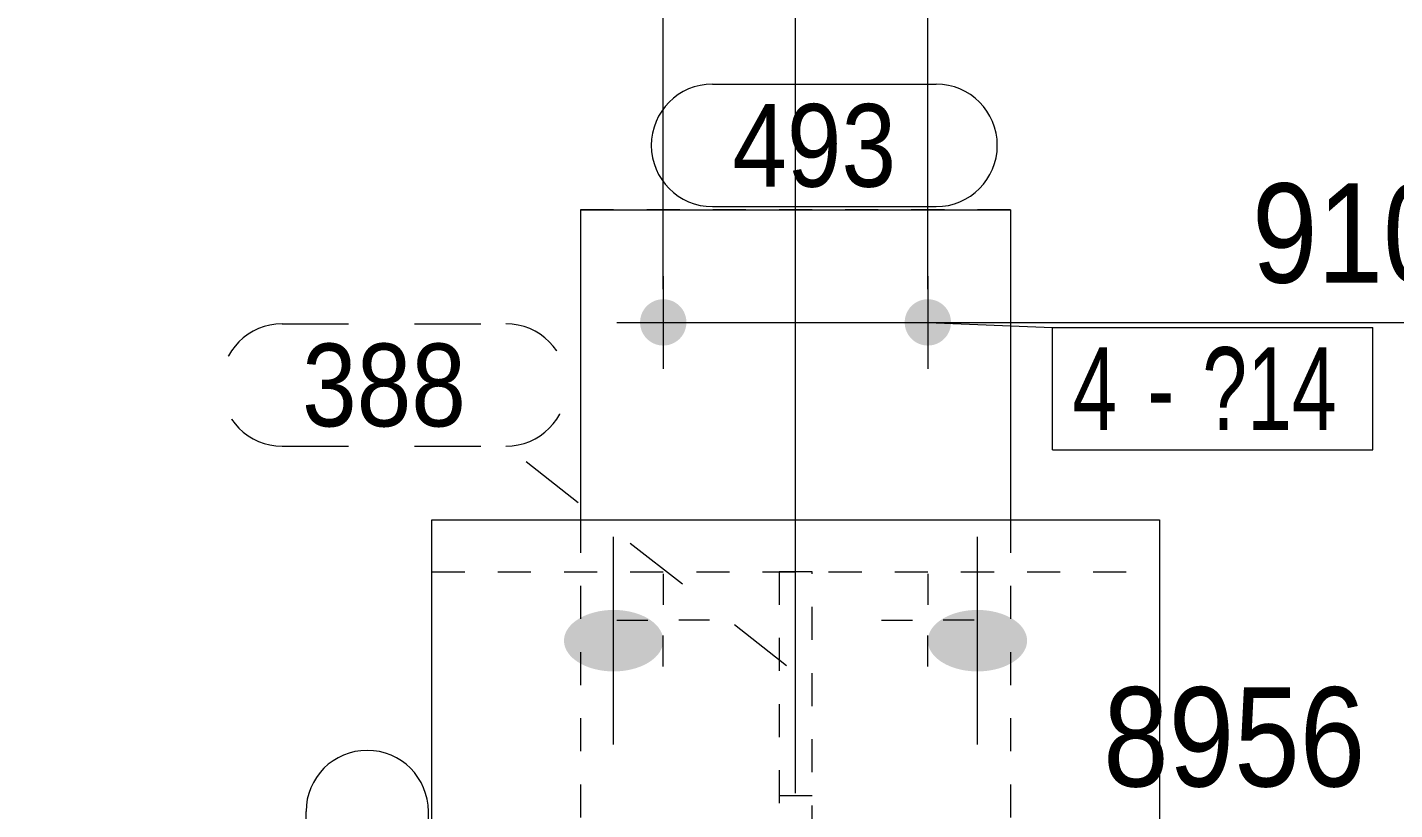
# Model space of a CAD drawing. Header units: millimetres. Extents: x 2 to 579, y 1 to 825.
# Drawn here: x 47.55 to 88.88, y 690.18 to 713.83 of the extents above; entities that cross this region are included whole.
import ezdxf

# ---------------------------------------------------------------- set-up
doc = ezdxf.new("R2010")
doc.units = ezdxf.units.MM
for name, pattern in [('XKITLINE00', [0]), ('XKITLINE01', [4, 1, -1, 1, -1]), ('XKITLINE02', [4, 2, -2])]:
    doc.linetypes.add(name, pattern=pattern)
for name, color, linetype, lineweight in [('Bolt', 3, 'Continuous', 0), ('BoltMark', 7, 'Continuous', 0), ('Dimensions', 7, 'Continuous', 0), ('Part', 2, 'Continuous', 0), ('PartMark', 7, 'Continuous', 0)]:
    doc.layers.add(name, color=color, linetype=linetype, lineweight=lineweight)
doc.styles.add('ARIAL', font='ARIAL.TTF')
doc.styles.add('ARIAL_NARROW', font='ARIALN.TTF')

# ---------------------------------------------------------------- blocks, each defined once
blk = doc.blocks.new('*A27')
at = {"layer": 'Bolt'}
for points in [[(65.235, 694.363), (65.198, 694.363), (65.161, 694.365), (65.125, 694.367), (65.088, 694.369), (65.051, 694.372), (65.015, 694.376), (64.979, 694.38), (64.943, 694.385), (64.907, 694.39), (64.871, 694.396), (64.836, 694.402), (64.801, 694.409), (64.766, 694.417), (64.732, 694.425), (64.698, 694.433), (64.664, 694.442), (64.63, 694.451), (64.597, 694.461), (64.564, 694.472), (64.532, 694.483), (64.5, 694.494), (64.469, 694.506), (64.438, 694.519), (64.408, 694.532), (64.378, 694.545), (64.349, 694.559), (64.32, 694.573), (64.292, 694.588), (64.264, 694.603), (64.237, 694.618), (64.211, 694.634), (64.185, 694.651), (64.16, 694.667), (64.136, 694.684), (64.112, 694.702), (64.089, 694.72), (64.067, 694.738), (64.045, 694.756), (64.024, 694.775), (64.004, 694.794), (63.985, 694.814), (63.966, 694.833), (63.949, 694.853), (63.932, 694.873), (63.916, 694.894), (63.9, 694.915), (63.886, 694.936), (63.872, 694.957), (63.859, 694.978), (63.847, 695), (63.836, 695.021), (63.826, 695.043), (63.817, 695.065), (63.808, 695.087), (63.8, 695.11), (63.794, 695.132), (63.788, 695.155), (63.783, 695.177), (63.779, 695.2), (63.776, 695.223), (63.773, 695.245), (63.772, 695.268), (63.772, 695.291), (63.772, 695.314), (63.773, 695.337), (63.776, 695.359), (63.779, 695.382), (63.783, 695.405), (63.788, 695.427), (63.794, 695.45), (63.8, 695.472), (63.808, 695.494), (63.817, 695.517), (63.826, 695.539), (63.836, 695.561), (63.847, 695.582), (63.859, 695.604), (63.872, 695.625), (63.886, 695.646), (63.9, 695.667), (63.916, 695.688), (63.932, 695.708), (63.949, 695.729), (63.966, 695.749), (63.985, 695.768), (64.004, 695.788), (64.024, 695.807), (64.045, 695.826), (64.067, 695.844), (64.089, 695.862), (64.112, 695.88), (64.136, 695.898), (64.16, 695.915), (64.185, 695.931), (64.211, 695.948), (64.237, 695.964), (64.264, 695.979), (64.292, 695.994), (64.32, 696.009), (64.349, 696.023), (64.378, 696.037), (64.408, 696.05), (64.438, 696.063), (64.469, 696.076), (64.5, 696.087), (64.532, 696.099), (64.564, 696.11), (64.597, 696.12), (64.63, 696.13), (64.664, 696.14), (64.698, 696.149), (64.732, 696.157), (64.766, 696.165), (64.801, 696.173), (64.836, 696.18), (64.871, 696.186), (64.907, 696.192), (64.943, 696.197), (64.979, 696.202), (65.015, 696.206), (65.051, 696.21), (65.088, 696.213), (65.125, 696.215), (65.161, 696.217), (65.198, 696.218), (65.235, 696.219), (65.272, 696.22), (65.308, 696.219), (65.345, 696.218), (65.382, 696.217), (65.419, 696.215), (65.455, 696.213), (65.492, 696.21), (65.528, 696.206), (65.564, 696.202), (65.6, 696.197), (65.636, 696.192), (65.672, 696.186), (65.707, 696.18), (65.742, 696.173), (65.777, 696.165), (65.811, 696.157), (65.846, 696.149), (65.879, 696.14), (65.913, 696.13), (65.946, 696.12), (65.979, 696.11), (66.011, 696.099), (66.043, 696.087), (66.074, 696.076), (66.105, 696.063), (66.135, 696.05), (66.165, 696.037), (66.194, 696.023), (66.223, 696.009), (66.251, 695.994), (66.279, 695.979), (66.306, 695.964), (66.332, 695.948), (66.358, 695.931), (66.383, 695.915), (66.407, 695.898), (66.431, 695.88), (66.454, 695.862), (66.476, 695.844), (66.498, 695.826), (66.519, 695.807), (66.539, 695.788), (66.558, 695.768), (66.577, 695.749), (66.594, 695.729), (66.611, 695.708), (66.628, 695.688), (66.643, 695.667), (66.657, 695.646), (66.671, 695.625), (66.684, 695.604), (66.696, 695.582), (66.707, 695.561), (66.717, 695.539), (66.727, 695.517), (66.735, 695.494), (66.743, 695.472), (66.749, 695.45), (66.755, 695.427), (66.76, 695.405), (66.764, 695.382), (66.768, 695.359), (66.77, 695.337), (66.771, 695.314), (66.772, 695.291), (66.771, 695.268), (66.77, 695.245), (66.768, 695.223), (66.764, 695.2), (66.76, 695.177), (66.755, 695.155), (66.749, 695.132), (66.743, 695.11), (66.735, 695.087), (66.727, 695.065), (66.717, 695.043), (66.707, 695.021), (66.696, 695), (66.684, 694.978), (66.671, 694.957), (66.657, 694.936), (66.643, 694.915), (66.628, 694.894), (66.611, 694.873), (66.594, 694.853), (66.577, 694.833), (66.558, 694.814), (66.539, 694.794), (66.519, 694.775), (66.498, 694.756), (66.476, 694.738), (66.454, 694.72), (66.431, 694.702), (66.407, 694.684), (66.383, 694.667), (66.358, 694.651), (66.332, 694.634), (66.306, 694.618), (66.279, 694.603), (66.251, 694.588), (66.223, 694.573), (66.194, 694.559), (66.165, 694.545), (66.135, 694.532), (66.105, 694.519), (66.074, 694.506), (66.043, 694.494), (66.011, 694.483), (65.979, 694.472), (65.946, 694.461), (65.913, 694.451), (65.879, 694.442), (65.846, 694.433), (65.811, 694.425), (65.777, 694.417), (65.742, 694.409), (65.707, 694.402), (65.672, 694.396), (65.636, 694.39), (65.6, 694.385), (65.564, 694.38), (65.528, 694.376), (65.492, 694.372), (65.455, 694.369), (65.419, 694.367), (65.382, 694.365), (65.345, 694.363), (65.308, 694.363), (65.272, 694.362)], [(76.235, 694.363), (76.198, 694.363), (76.161, 694.365), (76.125, 694.367), (76.088, 694.369), (76.051, 694.372), (76.015, 694.376), (75.979, 694.38), (75.943, 694.385), (75.907, 694.39), (75.871, 694.396), (75.836, 694.402), (75.801, 694.409), (75.766, 694.417), (75.732, 694.425), (75.698, 694.433), (75.664, 694.442), (75.63, 694.451), (75.597, 694.461), (75.564, 694.472), (75.532, 694.483), (75.5, 694.494), (75.469, 694.506), (75.438, 694.519), (75.408, 694.532), (75.378, 694.545), (75.349, 694.559), (75.32, 694.573), (75.292, 694.588), (75.264, 694.603), (75.237, 694.618), (75.211, 694.634), (75.185, 694.651), (75.16, 694.667), (75.136, 694.684), (75.112, 694.702), (75.089, 694.72), (75.067, 694.738), (75.045, 694.756), (75.024, 694.775), (75.004, 694.794), (74.985, 694.814), (74.966, 694.833), (74.949, 694.853), (74.932, 694.873), (74.916, 694.894), (74.9, 694.915), (74.886, 694.936), (74.872, 694.957), (74.859, 694.978), (74.847, 695), (74.836, 695.021), (74.826, 695.043), (74.817, 695.065), (74.808, 695.087), (74.8, 695.11), (74.794, 695.132), (74.788, 695.155), (74.783, 695.177), (74.779, 695.2), (74.776, 695.223), (74.773, 695.245), (74.772, 695.268), (74.772, 695.291), (74.772, 695.314), (74.773, 695.337), (74.776, 695.359), (74.779, 695.382), (74.783, 695.405), (74.788, 695.427), (74.794, 695.45), (74.8, 695.472), (74.808, 695.494), (74.817, 695.517), (74.826, 695.539), (74.836, 695.561), (74.847, 695.582), (74.859, 695.604), (74.872, 695.625), (74.886, 695.646), (74.9, 695.667), (74.916, 695.688), (74.932, 695.708), (74.949, 695.729), (74.966, 695.749), (74.985, 695.768), (75.004, 695.788), (75.024, 695.807), (75.045, 695.826), (75.067, 695.844), (75.089, 695.862), (75.112, 695.88), (75.136, 695.898), (75.16, 695.915), (75.185, 695.931), (75.211, 695.948), (75.237, 695.964), (75.264, 695.979), (75.292, 695.994), (75.32, 696.009), (75.349, 696.023), (75.378, 696.037), (75.408, 696.05), (75.438, 696.063), (75.469, 696.076), (75.5, 696.087), (75.532, 696.099), (75.564, 696.11), (75.597, 696.12), (75.63, 696.13), (75.664, 696.14), (75.698, 696.149), (75.732, 696.157), (75.766, 696.165), (75.801, 696.173), (75.836, 696.18), (75.871, 696.186), (75.907, 696.192), (75.943, 696.197), (75.979, 696.202), (76.015, 696.206), (76.051, 696.21), (76.088, 696.213), (76.125, 696.215), (76.161, 696.217), (76.198, 696.218), (76.235, 696.219), (76.272, 696.22), (76.308, 696.219), (76.345, 696.218), (76.382, 696.217), (76.419, 696.215), (76.455, 696.213), (76.492, 696.21), (76.528, 696.206), (76.564, 696.202), (76.6, 696.197), (76.636, 696.192), (76.672, 696.186), (76.707, 696.18), (76.742, 696.173), (76.777, 696.165), (76.811, 696.157), (76.846, 696.149), (76.879, 696.14), (76.913, 696.13), (76.946, 696.12), (76.979, 696.11), (77.011, 696.099), (77.043, 696.087), (77.074, 696.076), (77.105, 696.063), (77.135, 696.05), (77.165, 696.037), (77.194, 696.023), (77.223, 696.009), (77.251, 695.994), (77.279, 695.979), (77.306, 695.964), (77.332, 695.948), (77.358, 695.931), (77.383, 695.915), (77.407, 695.898), (77.431, 695.88), (77.454, 695.862), (77.476, 695.844), (77.498, 695.826), (77.519, 695.807), (77.539, 695.788), (77.558, 695.768), (77.577, 695.749), (77.594, 695.729), (77.611, 695.708), (77.628, 695.688), (77.643, 695.667), (77.657, 695.646), (77.671, 695.625), (77.684, 695.604), (77.696, 695.582), (77.707, 695.561), (77.717, 695.539), (77.727, 695.517), (77.735, 695.494), (77.743, 695.472), (77.749, 695.45), (77.755, 695.427), (77.76, 695.405), (77.764, 695.382), (77.768, 695.359), (77.77, 695.337), (77.771, 695.314), (77.772, 695.291), (77.771, 695.268), (77.77, 695.245), (77.768, 695.223), (77.764, 695.2), (77.76, 695.177), (77.755, 695.155), (77.749, 695.132), (77.743, 695.11), (77.735, 695.087), (77.727, 695.065), (77.717, 695.043), (77.707, 695.021), (77.696, 695), (77.684, 694.978), (77.671, 694.957), (77.657, 694.936), (77.643, 694.915), (77.628, 694.894), (77.611, 694.873), (77.594, 694.853), (77.577, 694.833), (77.558, 694.814), (77.539, 694.794), (77.519, 694.775), (77.498, 694.756), (77.476, 694.738), (77.454, 694.72), (77.431, 694.702), (77.407, 694.684), (77.383, 694.667), (77.358, 694.651), (77.332, 694.634), (77.306, 694.618), (77.279, 694.603), (77.251, 694.588), (77.223, 694.573), (77.194, 694.559), (77.165, 694.545), (77.135, 694.532), (77.105, 694.519), (77.074, 694.506), (77.043, 694.494), (77.011, 694.483), (76.979, 694.472), (76.946, 694.461), (76.913, 694.451), (76.879, 694.442), (76.846, 694.433), (76.811, 694.425), (76.777, 694.417), (76.742, 694.409), (76.707, 694.402), (76.672, 694.396), (76.636, 694.39), (76.6, 694.385), (76.564, 694.38), (76.528, 694.376), (76.492, 694.372), (76.455, 694.369), (76.419, 694.367), (76.382, 694.365), (76.345, 694.363), (76.308, 694.363), (76.272, 694.362)]]:
    blk.add_hatch(color=3, dxfattribs=at).paths.add_polyline_path(points, flags=17)
at = {"layer": 'Bolt', "color": 3, "linetype": 'XKITLINE00', "lineweight": 0}
for p, q in [((65.272, 692.15), (65.272, 698.432)), ((76.272, 692.15), (76.272, 698.432))]:
    blk.add_line(p, q, dxfattribs=at)
blk = doc.blocks.new('*A28')
at = {"layer": 'Bolt'}
blk.add_hatch(color=3, dxfattribs=at).paths.add_polyline_path([(67.471, 704.878), (67.468, 704.843), (67.464, 704.809), (67.458, 704.775), (67.451, 704.742), (67.441, 704.709), (67.431, 704.676), (67.418, 704.644), (67.404, 704.613), (67.389, 704.582), (67.372, 704.552), (67.354, 704.523), (67.334, 704.495), (67.313, 704.468), (67.29, 704.442), (67.267, 704.417), (67.242, 704.393), (67.216, 704.371), (67.189, 704.35), (67.16, 704.33), (67.131, 704.311), (67.102, 704.295), (67.071, 704.279), (67.039, 704.265), (67.007, 704.253), (66.975, 704.242), (66.942, 704.233), (66.908, 704.225), (66.874, 704.219), (66.84, 704.215), (66.806, 704.213), (66.772, 704.212), (66.737, 704.213), (66.703, 704.215), (66.669, 704.219), (66.635, 704.225), (66.601, 704.233), (66.568, 704.242), (66.536, 704.253), (66.504, 704.265), (66.472, 704.279), (66.442, 704.295), (66.412, 704.311), (66.383, 704.33), (66.355, 704.35), (66.327, 704.371), (66.301, 704.393), (66.277, 704.417), (66.253, 704.442), (66.23, 704.468), (66.209, 704.495), (66.19, 704.523), (66.171, 704.552), (66.154, 704.582), (66.139, 704.613), (66.125, 704.644), (66.112, 704.676), (66.102, 704.709), (66.093, 704.742), (66.085, 704.775), (66.079, 704.809), (66.075, 704.843), (66.072, 704.878), (66.072, 704.912), (66.072, 704.946), (66.075, 704.98), (66.079, 705.015), (66.085, 705.048), (66.093, 705.082), (66.102, 705.115), (66.112, 705.148), (66.125, 705.18), (66.139, 705.211), (66.154, 705.242), (66.171, 705.272), (66.19, 705.301), (66.209, 705.329), (66.23, 705.356), (66.253, 705.382), (66.277, 705.407), (66.301, 705.431), (66.327, 705.453), (66.355, 705.474), (66.383, 705.494), (66.412, 705.512), (66.442, 705.529), (66.472, 705.545), (66.504, 705.559), (66.536, 705.571), (66.568, 705.582), (66.601, 705.591), (66.635, 705.598), (66.669, 705.604), (66.703, 705.608), (66.737, 705.611), (66.772, 705.612), (66.806, 705.611), (66.84, 705.608), (66.874, 705.604), (66.908, 705.598), (66.942, 705.591), (66.975, 705.582), (67.007, 705.571), (67.039, 705.559), (67.071, 705.545), (67.102, 705.529), (67.131, 705.512), (67.16, 705.494), (67.189, 705.474), (67.216, 705.453), (67.242, 705.431), (67.267, 705.407), (67.29, 705.382), (67.313, 705.356), (67.334, 705.329), (67.354, 705.301), (67.372, 705.272), (67.389, 705.242), (67.404, 705.211), (67.418, 705.18), (67.431, 705.148), (67.441, 705.115), (67.451, 705.082), (67.458, 705.048), (67.464, 705.015), (67.468, 704.98), (67.471, 704.946), (67.472, 704.912)], flags=17)
at = {"layer": 'Bolt', "color": 3, "linetype": 'XKITLINE00', "lineweight": 0}
for p, q in [((66.772, 706.312), (66.772, 703.512)), ((65.372, 704.912), (68.172, 704.912)), ((66.772, 697.312), (66.772, 696.379)), ((65.372, 695.912), (66.304, 695.912)), ((68.172, 695.912), (67.239, 695.912)), ((66.772, 694.512), (66.772, 695.444))]:
    blk.add_line(p, q, dxfattribs=at)
blk = doc.blocks.new('*A29')
at = {"layer": 'Bolt'}
blk.add_hatch(color=3, dxfattribs=at).paths.add_polyline_path([(75.471, 704.878), (75.468, 704.843), (75.464, 704.809), (75.458, 704.775), (75.451, 704.742), (75.441, 704.709), (75.431, 704.676), (75.418, 704.644), (75.404, 704.613), (75.389, 704.582), (75.372, 704.552), (75.354, 704.523), (75.334, 704.495), (75.313, 704.468), (75.29, 704.442), (75.267, 704.417), (75.242, 704.393), (75.216, 704.371), (75.189, 704.35), (75.16, 704.33), (75.131, 704.311), (75.102, 704.295), (75.071, 704.279), (75.039, 704.265), (75.007, 704.253), (74.975, 704.242), (74.942, 704.233), (74.908, 704.225), (74.874, 704.219), (74.84, 704.215), (74.806, 704.213), (74.772, 704.212), (74.737, 704.213), (74.703, 704.215), (74.669, 704.219), (74.635, 704.225), (74.601, 704.233), (74.568, 704.242), (74.536, 704.253), (74.504, 704.265), (74.472, 704.279), (74.442, 704.295), (74.412, 704.311), (74.383, 704.33), (74.355, 704.35), (74.327, 704.371), (74.301, 704.393), (74.277, 704.417), (74.253, 704.442), (74.23, 704.468), (74.209, 704.495), (74.19, 704.523), (74.171, 704.552), (74.154, 704.582), (74.139, 704.613), (74.125, 704.644), (74.112, 704.676), (74.102, 704.709), (74.093, 704.742), (74.085, 704.775), (74.079, 704.809), (74.075, 704.843), (74.072, 704.878), (74.072, 704.912), (74.072, 704.946), (74.075, 704.98), (74.079, 705.015), (74.085, 705.048), (74.093, 705.082), (74.102, 705.115), (74.112, 705.148), (74.125, 705.18), (74.139, 705.211), (74.154, 705.242), (74.171, 705.272), (74.19, 705.301), (74.209, 705.329), (74.23, 705.356), (74.253, 705.382), (74.277, 705.407), (74.301, 705.431), (74.327, 705.453), (74.355, 705.474), (74.383, 705.494), (74.412, 705.512), (74.442, 705.529), (74.472, 705.545), (74.504, 705.559), (74.536, 705.571), (74.568, 705.582), (74.601, 705.591), (74.635, 705.598), (74.669, 705.604), (74.703, 705.608), (74.737, 705.611), (74.772, 705.612), (74.806, 705.611), (74.84, 705.608), (74.874, 705.604), (74.908, 705.598), (74.942, 705.591), (74.975, 705.582), (75.007, 705.571), (75.039, 705.559), (75.071, 705.545), (75.102, 705.529), (75.131, 705.512), (75.16, 705.494), (75.189, 705.474), (75.216, 705.453), (75.242, 705.431), (75.267, 705.407), (75.29, 705.382), (75.313, 705.356), (75.334, 705.329), (75.354, 705.301), (75.372, 705.272), (75.389, 705.242), (75.404, 705.211), (75.418, 705.18), (75.431, 705.148), (75.441, 705.115), (75.451, 705.082), (75.458, 705.048), (75.464, 705.015), (75.468, 704.98), (75.471, 704.946), (75.472, 704.912)], flags=17)
at = {"layer": 'Bolt', "color": 3, "linetype": 'XKITLINE00', "lineweight": 0}
for p, q in [((74.772, 706.312), (74.772, 703.512)), ((73.372, 704.912), (76.172, 704.912)), ((74.772, 697.312), (74.772, 696.379)), ((73.372, 695.912), (74.304, 695.912)), ((76.172, 695.912), (75.239, 695.912)), ((74.772, 694.512), (74.772, 695.444))]:
    blk.add_line(p, q, dxfattribs=at)
blk = doc.blocks.new('*A35')
at = {"layer": 'Part', "color": 2, "linetype": 'XKITLINE00', "lineweight": 0}
for p, q in [((59.772, 615.035), (59.772, 698.947)), ((59.772, 698.947), (81.772, 698.947)), ((81.772, 698.947), (81.772, 615.035))]:
    blk.add_line(p, q, dxfattribs=at)
at = {"layer": 'Part', "color": 7, "linetype": 'XKITLINE01', "lineweight": 0}
blk.add_line((59.772, 697.376), (81.772, 697.376), dxfattribs=at)
blk = doc.blocks.new('*A37')
at = {"layer": 'Part', "color": 2, "linetype": 'XKITLINE00', "lineweight": 0}
for p, q in [((64.272, 708.312), (64.272, 698.947)), ((64.272, 708.312), (77.272, 708.312)), ((77.272, 708.312), (77.272, 698.947))]:
    blk.add_line(p, q, dxfattribs=at)
at = {"layer": 'Part', "color": 7, "linetype": 'XKITLINE01', "lineweight": 0}
for p, q in [((77.272, 708.312), (64.272, 708.312)), ((64.272, 698.947), (64.272, 683.312)), ((77.272, 698.947), (77.272, 683.312)), ((77.272, 683.312), (64.272, 683.312)), ((64.272, 683.312), (77.272, 683.312))]:
    blk.add_line(p, q, dxfattribs=at)
blk = doc.blocks.new('*A38')
at = {"layer": 'Part', "color": 7, "linetype": 'XKITLINE01', "lineweight": 0}
for p, q in [((70.272, 697.376), (70.272, 683.312)), ((71.272, 697.376), (70.272, 697.376)), ((71.272, 683.312), (71.272, 697.376)), ((70.272, 690.612), (71.272, 690.612)), ((70.272, 688.184), (71.272, 688.184)), ((70.272, 683.312), (71.272, 683.312)), ((71.272, 683.312), (70.272, 683.312))]:
    blk.add_line(p, q, dxfattribs=at)
blk = doc.blocks.new('*A125')
at = {"layer": 'Dimensions', "color": 7, "linetype": 'XKITLINE00', "lineweight": 0}
for p, q in [((66.772, 705.912), (66.772, 727.892)), ((70.772, 690.684), (70.772, 727.892)), ((67.62, 725.89), (65.923, 724.193)), ((71.62, 725.89), (69.923, 724.193)), ((66.772, 725.042), (70.772, 725.042))]:
    blk.add_line(p, q, dxfattribs=at)
at = {"layer": 'Dimensions', "color": 3}
for p in [(66.772, 725.042), (70.772, 725.042)]:
    blk.add_point(p, dxfattribs=at)
at = {"layer": 'Dimensions', "color": 3, "style": 'ARIAL', "width": 0.85}
blk.add_text('40', height=3, dxfattribs=at).set_placement((66.546, 726.392))
blk = doc.blocks.new('*A126')
at = {"layer": 'Dimensions', "color": 7, "linetype": 'XKITLINE00', "lineweight": 0}
for p, q in [((70.772, 690.684), (70.772, 727.442)), ((74.772, 705.912), (74.772, 727.442)), ((71.62, 725.89), (69.923, 724.193)), ((75.62, 725.89), (73.923, 724.193)), ((70.772, 725.042), (74.772, 725.042))]:
    blk.add_line(p, q, dxfattribs=at)
at = {"layer": 'Dimensions', "color": 3}
for p in [(70.772, 725.042), (74.772, 725.042)]:
    blk.add_point(p, dxfattribs=at)
at = {"layer": 'Dimensions', "color": 3, "style": 'ARIAL', "width": 0.85}
blk.add_text('40', height=3, dxfattribs=at).set_placement((70.546, 720.692))
blk = doc.blocks.new('*A127')
at = {"layer": 'Dimensions', "color": 7, "linetype": 'XKITLINE00', "lineweight": 0}
for p, q in [((93.923, 705.76), (95.62, 704.063)), ((67.772, 704.912), (97.172, 704.912)), ((94.772, 689.684), (94.772, 704.912)), ((93.923, 690.532), (95.62, 688.835)), ((81.772, 689.684), (97.172, 689.684))]:
    blk.add_line(p, q, dxfattribs=at)
at = {"layer": 'Dimensions', "color": 3}
for p in [(94.772, 704.912), (94.772, 689.684)]:
    blk.add_point(p, dxfattribs=at)
at = {"layer": 'Dimensions', "color": 3, "style": 'ARIAL', "width": 0.85}
for s, p in [('9108', (84.571, 706.112)), ('8956', (80.071, 690.884))]:
    blk.add_text(s, height=3, dxfattribs=at).set_placement(p)
blk.add_text('152', height=3, rotation=90.0002, dxfattribs=at).set_placement((93.422, 693.96))
blk = doc.blocks.new('*A132')
at = {"layer": 'Dimensions', "color": 7, "linetype": 'XKITLINE00', "lineweight": 0}
for p, q in [((33.923, 690.532), (35.62, 688.835)), ((59.772, 689.684), (31.922, 689.684)), ((34.772, 651.227), (34.772, 689.684)), ((33.923, 652.076), (35.62, 650.379)), ((54.322, 651.227), (31.922, 651.227))]:
    blk.add_line(p, q, dxfattribs=at)
at = {"layer": 'Dimensions', "color": 3}
for p in [(34.772, 689.684), (34.772, 651.227)]:
    blk.add_point(p, dxfattribs=at)
at = {"layer": 'Dimensions', "color": 3, "style": 'ARIAL', "width": 0.85}
blk.add_text('8956', height=3, dxfattribs=at).set_placement((36.072, 690.884))
blk.add_text('385', height=3, rotation=90.0002, dxfattribs=at).set_placement((33.422, 667.118))
blk = doc.blocks.new('*A133')
at = {"layer": 'BoltMark', "color": 7, "linetype": 'XKITLINE00', "lineweight": 0}
for p, q in [((74.772, 704.912), (78.54, 704.762)), ((78.54, 704.762), (88.228, 704.762)), ((78.54, 701.062), (78.54, 704.762)), ((88.228, 701.062), (88.228, 704.762)), ((78.54, 701.062), (88.228, 701.062))]:
    blk.add_line(p, q, dxfattribs=at)
at = {"layer": 'BoltMark', "color": 3, "style": 'ARIAL_NARROW', "width": 0.85}
for s, p in [('4', (79.14, 701.662)), ('?14', (83.069, 701.662)), ('-', (81.409, 701.662))]:
    blk.add_text(s, height=2.5, dxfattribs=at).set_placement(p)
blk = doc.blocks.new('*A143')
at = {"layer": 'PartMark', "color": 7, "linetype": 'XKITLINE02', "lineweight": 0}
for p, q in [((55.253, 704.869), (62.016, 704.869)), ((55.253, 701.169), (62.016, 701.169)), ((70.501, 694.534), (62.016, 701.169))]:
    blk.add_line(p, q, dxfattribs=at)
for centre, start, end in [((55.253, 703.019), 90, 270), ((62.016, 703.019), 270, 90)]:
    blk.add_arc(centre, 1.85, start, end, dxfattribs=at)
at = {"layer": 'PartMark', "color": 3, "style": 'ARIAL', "width": 0.85}
blk.add_text('388', height=2.5, dxfattribs=at).set_placement((55.853, 701.769))
blk = doc.blocks.new('*A144')
at = {"layer": 'PartMark', "color": 7, "linetype": 'XKITLINE00', "lineweight": 0}
for p, q in [((68.259, 712.112), (75.022, 712.112)), ((68.259, 708.412), (75.022, 708.412))]:
    blk.add_line(p, q, dxfattribs=at)
for centre, start, end in [((68.259, 710.262), 90, 270), ((75.022, 710.262), 270, 90)]:
    blk.add_arc(centre, 1.85, start, end, dxfattribs=at)
at = {"layer": 'PartMark', "color": 3, "style": 'ARIAL', "width": 0.85}
blk.add_text('493', height=2.5, dxfattribs=at).set_placement((68.859, 709.012))
blk = doc.blocks.new('*A146')
at = {"layer": 'PartMark', "color": 7, "linetype": 'XKITLINE00', "lineweight": 0}
for p, q in [((55.972, 683.363), (55.972, 690.126)), ((59.672, 683.363), (59.672, 690.126))]:
    blk.add_line(p, q, dxfattribs=at)
for centre, start, end in [((57.822, 690.126), 0, 180), ((57.822, 683.363), 180, 0)]:
    blk.add_arc(centre, 1.85, start, end, dxfattribs=at)
at = {"layer": 'PartMark', "color": 3, "style": 'ARIAL', "width": 0.85}
blk.add_text('234', height=2.5, rotation=90.0002, dxfattribs=at).set_placement((59.072, 683.963))

msp = doc.modelspace()

# ---------------------------------------------------------------- block references
at = {"lineweight": 0}
for name in ['*A125', '*A126', '*A144', '*A127', '*A37', '*A28', '*A29', '*A143', '*A133', '*A35', '*A27', '*A38', '*A132', '*A146']:
    msp.add_blockref(name, (0, 0), dxfattribs=at)

doc.saveas('drawing.dxf')
